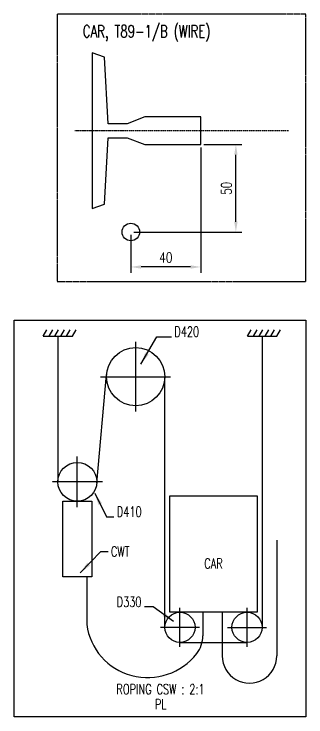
# Model space of a CAD drawing. Header units: millimetres. Extents: x 3615 to 23385, y 1892 to 17185.
# Drawn here: x 20385 to 23385, y 1892 to 9131 of the extents above; entities that cross this region are included whole.
import ezdxf
from ezdxf.enums import TextEntityAlignment as Align

# ---------------------------------------------------------------- set-up
doc = ezdxf.new("R2010")
doc.units = ezdxf.units.MM
doc.header["$MEASUREMENT"] = 0
doc.linetypes.add('ACAD_ISO02W100', pattern=[15, 12, -3])
doc.linetypes.add('ACAD_ISO10W100', pattern=[18, 12, -3, 0, -3])
for name, color, linetype in [('CONT_25', 1, 'Continuous'), ('CONT_35', 2, 'Continuous'), ('CONT_70', 4, 'Continuous'), ('DASH_25', 1, 'ACAD_ISO02W100'), ('DASHD_25', 1, 'ACAD_ISO10W100'), ('DIM_35', 7, 'Continuous'), ('HATCH_35', 2, 'Continuous'), ('TEXT_35', 2, 'Continuous')]:
    doc.layers.add(name, color=color, linetype=linetype)
doc.styles.add('Romans', font='romans.shx', dxfattribs={"width": 0.75})
doc.styles.add('Text0.7_romans', font='romans.shx', dxfattribs={"width": 0.7})
doc.dimstyles.new('KONE_mm', dxfattribs={"dimscale": 30, "dimtxt": 3.5, "dimasz": 3.5, "dimexe": 2, "dimexo": 1, "dimgap": 1.5, "dimtad": 1, "dimdec": 0, "dimrnd": 0.5, "dimzin": 0, "dimdsep": 46, "dimtxsty": 'Romans', "dimcen": 0, "dimclrd": 256, "dimclre": 256, "dimclrt": 256, "dimadec": 1, "dimazin": 3, "dimtfac": 1, "dimtdec": 0, "dimtmove": 0, "dimatfit": 3, "dimfxl": 1, "dimtfill": 1, "dimtolj": 1, "dimtzin": 0, "dimarcsym": 0})

# ---------------------------------------------------------------- blocks, each defined once
blk = doc.blocks.new('M004650412_PL1_Car_Rail')
at = {"layer": 'CONT_35'}
blk.add_lwpolyline([(-62, -44.5), (-55, -42), (-53, -4), (-42, -4), (-32, -7.94), (0, -7.94), (0, 7.94), (-32, 7.94), (-42, 4), (-53, 4), (-55, 42), (-62, 44.5)], close=True, dxfattribs=at)
blk = doc.blocks.new('*D59')
at = {"layer": 'Defpoints', "color": 0, "transparency": 16777216}
for p in [(0, -119.1), (-600, -869.1), (-600, -1169.1)]:
    blk.add_point(p, dxfattribs=at)
at = {"layer": 'DIM_35', "lineweight": -2, "transparency": 16777216}
for p, q in [((0, -144.1), (0, -1219.1)), ((-600, -894.1), (-600, -1219.1)), ((-87.5, -1169.1), (-512.5, -1169.1))]:
    blk.add_line(p, q, dxfattribs=at)
at = {"layer": 'DIM_35', "transparency": 16777216}
for points in [[(-512.5, -1154.5), (-512.5, -1183.7), (-600, -1169.1)], [(-87.5, -1154.5), (-87.5, -1183.7), (0, -1169.1)]]:
    blk.add_solid(points, dxfattribs=at)
at = {"layer": 'DIM_35', "transparency": 16777216, "insert": (-300, -1087.8), "char_height": 87.5, "attachment_point": 5, "style": 'Romans', "bg_fill": 3, "box_fill_scale": 1.1, "bg_fill_color": 256, "bg_fill_true_color": 13158600, "bg_fill_transparency": 0}
blk.add_mtext('\\A1;40', dxfattribs=at)
blk = doc.blocks.new('*D60')
at = {"layer": 'Defpoints', "color": 0, "transparency": 16777216}
for p in [(0, -119.1), (300, -119.1), (-600, -869.1)]:
    blk.add_point(p, dxfattribs=at)
at = {"layer": 'DIM_35', "lineweight": -2, "transparency": 16777216}
for p, q in [((25, -119.1), (350, -119.1)), ((300, -781.6), (300, -206.6)), ((-575, -869.1), (350, -869.1))]:
    blk.add_line(p, q, dxfattribs=at)
at = {"layer": 'DIM_35', "transparency": 16777216}
for points in [[(285.4, -206.6), (314.6, -206.6), (300, -119.1)], [(285.4, -781.6), (314.6, -781.6), (300, -869.1)]]:
    blk.add_solid(points, dxfattribs=at)
at = {"layer": 'DIM_35', "transparency": 16777216, "insert": (218.8, -494.1), "char_height": 87.5, "attachment_point": 5, "rotation": 90, "style": 'Romans', "bg_fill": 3, "box_fill_scale": 1.1, "bg_fill_color": 256, "bg_fill_true_color": 13158600, "bg_fill_transparency": 0}
blk.add_mtext('\\A1;50', dxfattribs=at)
blk = doc.blocks.new('M004650412_PL1_RopingBlockGroupNbr0')
at = {"layer": 'CONT_25'}
for p, q in [((-2125.5, 3268.5), (-2125.5, 2018.5)), ((-375.5, 3268.5), (-375.5, 769.3)), ((-1792.6, 2006.6), (-1708.2, 2938.4)), ((-1208.9, 769.3), (-1208.9, 2920.6)), ((-250.5, 1518.5), (-250.5, 523.5)), ((-1877.4, 1201.9), (-1877.4, 793.2)), ((-884.2, 898.5), (-884.2, 695.7)), ((-717.2, 898.5), (-717.2, 523.5)), ((-1079.7, 640.2), (-504.7, 640.2))]:
    blk.add_line(p, q, dxfattribs=at)
blk.add_arc((-1134.2, 695.7), 250, 322.82735, 0, dxfattribs=at)
for centre, major_axis, ratio, start_param, end_param in [((-1352.7, 861.4), (500.6, 172.2), 0.986135, 2.936588, 5.296564), ((-483.9, 523.5), (0, -233.3), 1, 4.712389, 7.853982)]:
    blk.add_ellipse(centre, major_axis=major_axis, ratio=ratio, start_param=start_param, end_param=end_param, dxfattribs=at)
at = {"layer": 'CONT_70'}
for p, q in [((-2250.5, 3268.5), (-2000.5, 3268.5)), ((-500.5, 3268.5), (-250.5, 3268.5))]:
    blk.add_line(p, q, dxfattribs=at)
at = {"layer": 'CONT_70', "ltscale": 0.25}
blk.add_lwpolyline([(-0.5, 3405.7), (-0.5, 0.5), (-2500.5, 0.5), (-2500.5, 3405.7)], close=True, dxfattribs=at)
at = {"layer": 'CONT_70'}
for points in [[(-417.2, 1898.5), (-417.2, 898.5), (-1167.2, 898.5), (-1167.2, 1898.5)], [(-1833.9, 1201.9), (-2083.9, 1201.9), (-2083.9, 1851.8), (-1833.9, 1851.8)]]:
    blk.add_lwpolyline(points, close=True, dxfattribs=at)
at = {"layer": 'CONT_70', "ltscale": 0.25}
for centre, radius in [((-1458.9, 2920.6), 250), ((-1958.9, 2018.5), 166.7), ((-1079.7, 769.3), 129.2), ((-504.7, 769.3), 129.2)]:
    blk.add_circle(centre, radius, dxfattribs=at)
at = {"layer": 'DASHD_25', "ltscale": 0.25}
for p, q in [((-1458.9, 2620.6), (-1458.9, 3220.6)), ((-1758.9, 2920.6), (-1158.9, 2920.6)), ((-1958.9, 1801.8), (-1958.9, 2235.2)), ((-1742.2, 2018.5), (-2175.5, 2018.5)), ((-1079.7, 602.7), (-1079.7, 936)), ((-504.7, 602.7), (-504.7, 936)), ((-913, 769.3), (-1246.4, 769.3)), ((-671.4, 769.3), (-338, 769.3))]:
    blk.add_line(p, q, dxfattribs=at)
at = {"layer": 'HATCH_35'}
for p, q in [((-2250.5, 3268.5), (-2219.3, 3322.6)), ((-2200.5, 3268.5), (-2169.3, 3322.6)), ((-2150.5, 3268.5), (-2119.3, 3322.6)), ((-2100.5, 3268.5), (-2069.3, 3322.6)), ((-2050.5, 3268.5), (-2019.3, 3322.6)), ((-2000.5, 3268.5), (-1969.3, 3322.6)), ((-500.5, 3268.5), (-469.3, 3322.6)), ((-450.5, 3268.5), (-419.3, 3322.6)), ((-400.5, 3268.5), (-369.3, 3322.6)), ((-350.5, 3268.5), (-319.3, 3322.6)), ((-300.5, 3268.5), (-269.3, 3322.6)), ((-250.5, 3268.5), (-219.3, 3322.6))]:
    blk.add_line(p, q, dxfattribs=at)
at = {"layer": 'TEXT_35', "style": 'Text0.7_romans', "width": 0.7}
for s, p in [('D420', (-1127.3, 3263.5)), ('D410', (-1620.8, 1718.5))]:
    blk.add_text(s, height=87.5, dxfattribs=at).set_placement(p)
blk.add_text('CWT', height=87.5, dxfattribs=at).set_placement((-1670.8, 1420.2), align=Align.MIDDLE_LEFT)
at = {"layer": 'TEXT_35', "ltscale": 0.25, "style": 'Text0.7_romans', "width": 0.7}
for s, p in [('CAR', (-792.2, 1273.5)), ('ROPING CSW : 2:1', (-1246, 194.7)), ('PL', (-1244.9, 66.2))]:
    blk.add_text(s, height=87.5, dxfattribs=at).set_placement(p, align=Align.CENTER)
at = {"layer": 'TEXT_35', "style": 'Text0.7_romans', "width": 0.7}
blk.add_text('D330', height=87.5, dxfattribs=at).set_placement((-1408.9, 944.3), align=Align.RIGHT)
at = {"layer": 'TEXT_35'}
for points in [[(-1415.5, 3027.6), (-1277.3, 3263.5), (-1152.3, 3263.5)], [(-1809.4, 1921), (-1708.3, 1718.5), (-1645.8, 1718.5)], [(-1934.4, 1236.6), (-1758.3, 1420.2), (-1695.8, 1420.2)], [(-1133.9, 819.3), (-1308.9, 944.3), (-1383.9, 944.3)]]:
    blk.add_leader(points, dimstyle='KONE_mm', override={"dimgap": 2, "dimtad": 0}, dxfattribs=at)
blk = doc.blocks.new('M004650412_PL1_CarRailDetail')
at = {"layer": 'CONT_25'}
blk.add_circle((-434.9, 425.4), 75, dxfattribs=at)
at = {"layer": 'DASHD_25'}
blk.add_lwpolyline([(915.1, 1294.5), (-914.9, 1294.5)], dxfattribs=at)
at = {"xscale": 15, "yscale": 15, "zscale": 15}
blk.add_blockref('M004650412_PL1_Car_Rail', (165.1, 1294.5), dxfattribs=at)
at = {"layer": 'TEXT_35', "style": 'Text0.7_romans', "width": 0.7}
blk.add_text('CAR, T89-1/B (WIRE)', height=105, dxfattribs=at).set_placement((-299.9, 2095.5), align=Align.CENTER)
at = {"layer": 'DIM_35'}
dim = blk.add_linear_dim(base=(-434.9, 125.4), p1=(165.1, 1175.4), p2=(-434.9, 425.4), dimstyle='KONE_mm', override={"dimlfac": 0.066667}, dxfattribs=at)
dim.commit()
dim.dimension.update_dxf_attribs({"geometry": '*D59', "text_midpoint": (-134.9, 206.7), "insert": (165.1, 1294.5)})
dim = blk.add_linear_dim(base=(465.1, 1175.4), p1=(-434.9, 425.4), p2=(165.1, 1175.4), angle=90, dimstyle='KONE_mm', override={"dimlfac": 0.066667}, dxfattribs=at)
dim.commit()
dim.dimension.update_dxf_attribs({"geometry": '*D60', "text_midpoint": (383.8, 800.4), "insert": (165.1, 1294.5)})
at = {"layer": 'DASH_25'}
blk.add_lwpolyline([(-1065.1, 0), (1065.1, 0), (1065.1, 2295.8), (-1065.1, 2295.8)], close=True, dxfattribs=at)

msp = doc.modelspace()

# ---------------------------------------------------------------- block references
at = {"xscale": 1.2, "yscale": 1.2, "zscale": 1.2}
for name, p in [('M004650412_PL1_CarRailDetail', (22106.6, 6375.5)), ('M004650412_PL1_RopingBlockGroupNbr0', (23385.4, 1891.4))]:
    msp.add_blockref(name, p, dxfattribs=at)

doc.saveas('drawing.dxf')
